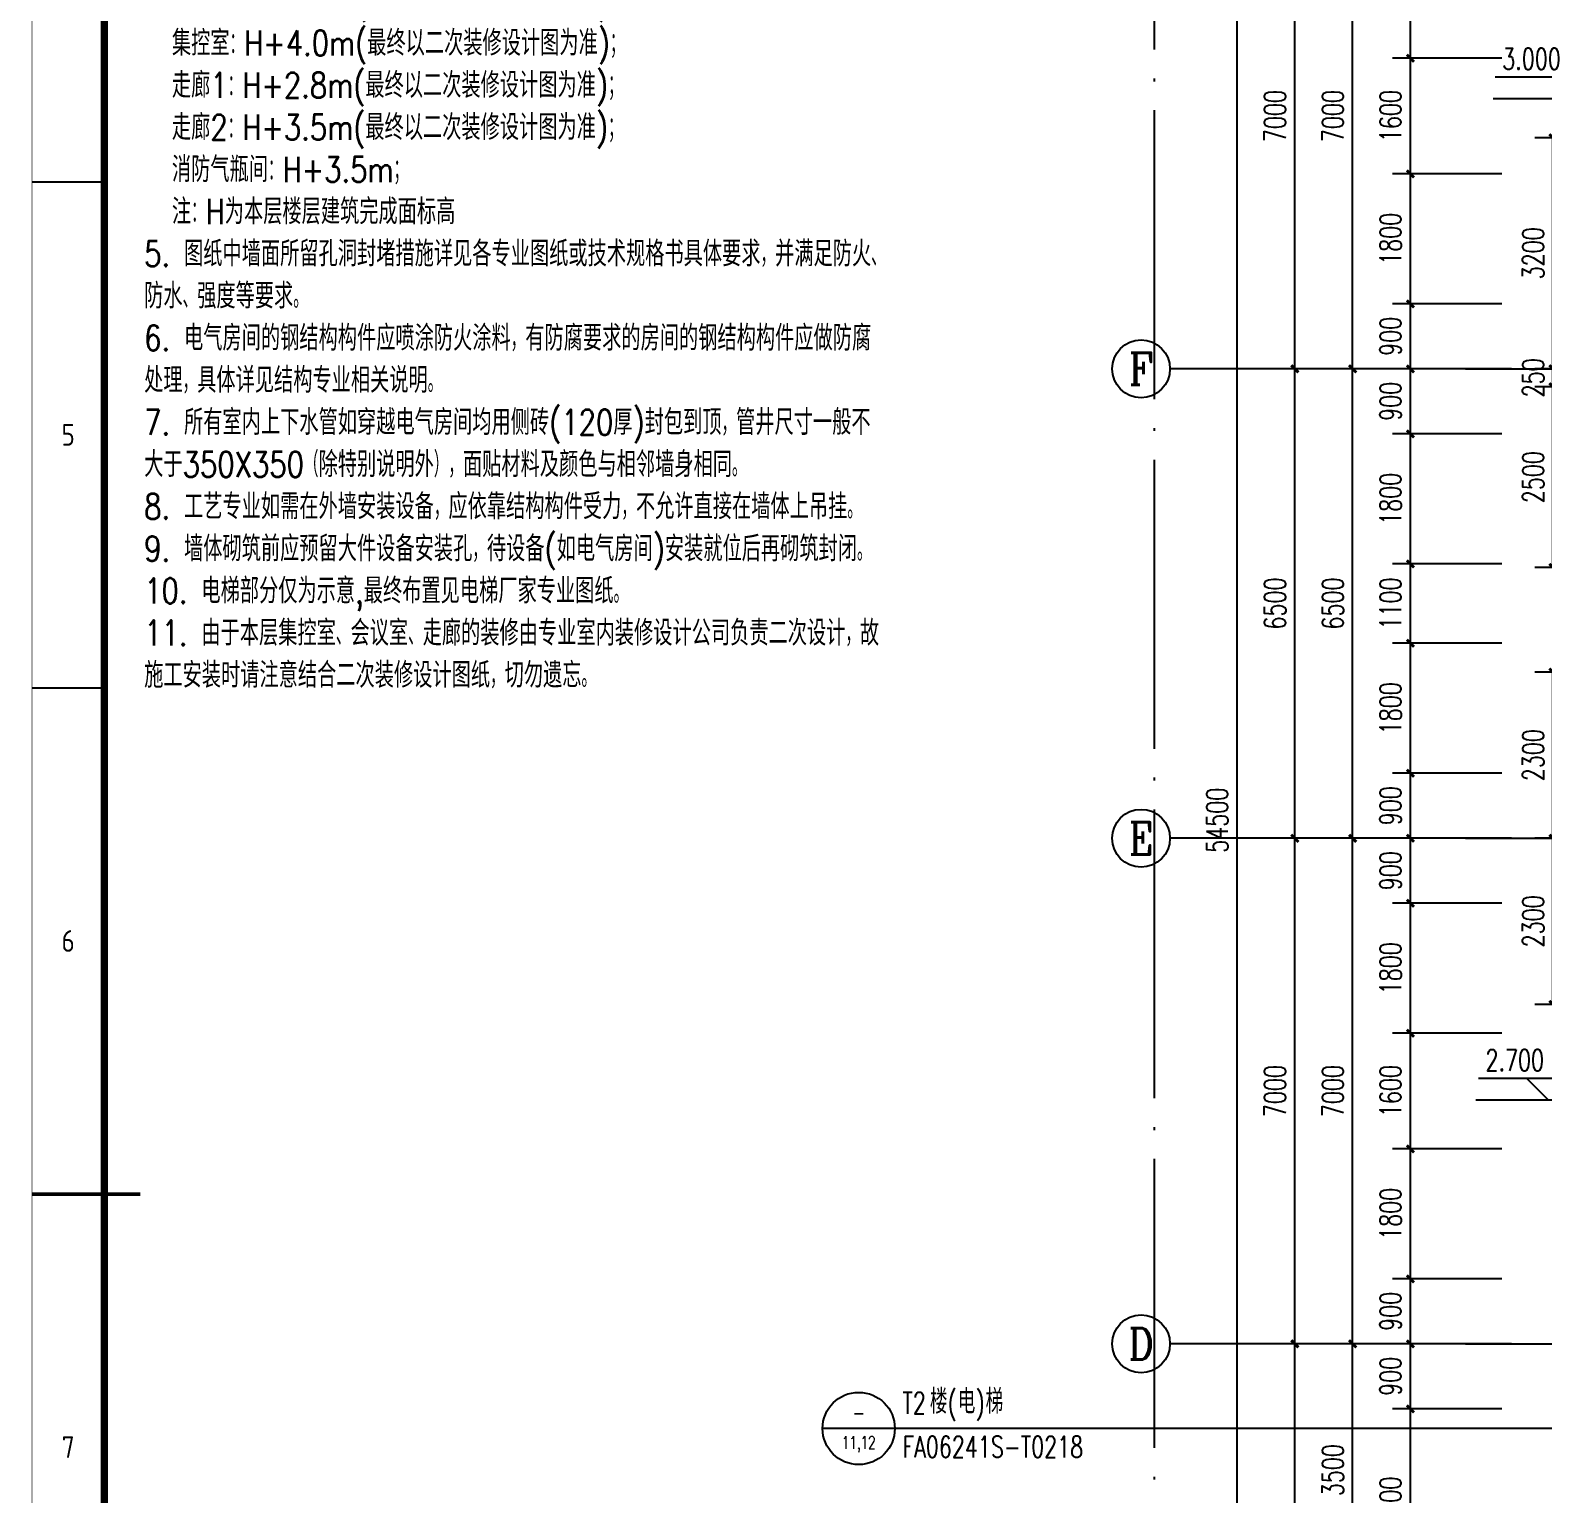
# Model space of a CAD drawing. Extents: x -59142 to 322364, y -122476 to 91021.
# Drawn here: x 2810 to 23748, y 44796 to 65060 of the extents above; entities that cross this region are included whole.
import ezdxf
from ezdxf.enums import TextEntityAlignment as Align

# ---------------------------------------------------------------- set-up
doc = ezdxf.new("R2010")
doc.units = 0
doc.header["$LTSCALE"] = 1000
doc.header["$MEASUREMENT"] = 0
doc.linetypes.add('DOTE', pattern=[2.42, 2, -0.2, 0.02, -0.2])
for name, color, linetype in [('AXIS', 3, 'Continuous'), ('AXIS_TEXT', 7, 'Continuous'), ('DIM_ELEV', 3, 'Continuous'), ('DIM_IDEN', 3, 'Continuous'), ('DIM_LEAD', 3, 'Continuous'), ('DOTE', 1, 'DOTE'), ('PUB_DIM', 3, 'Continuous'), ('PUB_TEXT', 7, 'Continuous'), ('TEXT', 62, 'Continuous')]:
    doc.layers.add(name, color=color, linetype=linetype)
doc.styles.add('_TCH_AXIS', font='COMPLEX', dxfattribs={"bigfont": 'GBCBIG'})
doc.styles.add('_TCH_DIM', font='SIMPLEX', dxfattribs={"bigfont": 'GBCBIG'})
doc.styles.add('_TCH_DIM_T3', font='SIMPLEX', dxfattribs={"width": 0.705882, "bigfont": 'GBCBIG'})
doc.styles.add('_TCH_LABEL', font='COMPLEX', dxfattribs={"bigfont": 'GBCBIG'})
doc.styles.add('COMPLEX', font='COMPLEX')
doc.styles.get("Standard").update_dxf_attribs({"font": 'gbenor.shx', "bigfont": 'gbcbig.shx'})
doc.styles.add('TK', font='GEDITXT.SHX', dxfattribs={"width": 0.85, "height": 3.5, "bigfont": 'DXT.SHX'})
doc.dimstyles.new('_TCH_ARCH&&100', dxfattribs={"dimtxt": 297.5, "dimasz": 100, "dimexe": 250, "dimexo": 300, "dimgap": 126.25, "dimtad": 1, "dimdec": 0, "dimzin": 0, "dimdsep": 46, "dimtxsty": '_TCH_DIM_T3', "dimblk": 'ARCHTICK', "dimcen": 0.09, "dimazin": 2, "dimtfac": 1, "dimtdec": 0, "dimtix": 1, "dimtmove": 2, "dimatfit": 3, "dimfxl": 1, "dimtolj": 1, "dimtzin": 0, "dimarcsym": 0})

# ---------------------------------------------------------------- blocks, each defined once
blk = doc.blocks.new('GEDI_WK_A1_V')
at = {"color": 3}
for p, q in [((0, 560.67), (10, 560.67)), ((0, 490.58), (10, 490.58)), ((0, 420.5), (10, 420.5))]:
    blk.add_line(p, q, dxfattribs=at)
for points, const_width in [([(0, 841), (0, 0), (594, 0), (594, 841)], 0.1), ([(10, 816), (10, 10), (584, 10), (584, 816)], 1)]:
    blk.add_lwpolyline(points, close=True, dxfattribs=dict(at, const_width=const_width))
at = {"color": 3, "const_width": 0.5}
blk.add_lwpolyline([(0, 420.5), (15, 420.5)], dxfattribs=at)
at = {"color": 3}
for s, p in [('5', (5, 525.62)), ('6', (5, 455.54)), ('7', (5, 385.46))]:
    blk.add_text(s, height=3, dxfattribs=at).set_placement(p, align=Align.MIDDLE)
blk = doc.blocks.new('A$C711966D6')
blk.add_blockref('GEDI_WK_A1_V', (0, 0))
at = {"style": 'TK', "width": 0.85}
for tag, height, p in [('PROJECTNAME', 4.75, (529, 44)), ('PHASE', 4, (571, 44)), ('DRAWINGNAME', 4.75, (539, 31))]:
    blk.add_attdef(tag, text='', height=height, dxfattribs=at).set_placement(p, align=Align.MIDDLE_CENTER)
for tag, p, height in [('APPROVE', (416, 32.75), 3.5), ('DESIGN', (461, 32.75), 3.5), ('REVIEW1', (416, 25.75), 3.5), ('DRAW', (461, 25.75), 3.5), ('REVIEW2', (416, 18.75), 3.5), ('PROPORTION', (461, 18.75), 3.5), ('DRAWINGNUMBER', (511, 18.5), 4), ('CHECK', (416, 11.75), 3.5), ('DATE', (461, 11.75), 3.5), ('VERSION', (577, 11.75), 3.5)]:
    blk.add_attdef(tag, p, '', height=height, dxfattribs=at)
blk = doc.blocks.new('是飞洒发时')
at = {"xscale": 100, "yscale": 100, "zscale": 100}
blk.add_blockref('A$C711966D6', (0, 0), dxfattribs=at)
blk = doc.blocks.new('_ArchTick')
at = {"color": 0, "linetype": 'ByBlock', "const_width": 0.4}
blk.add_lwpolyline([(-0.5, -0.5), (0.5, 0.5)], dxfattribs=at)
blk = doc.blocks.new('*D1305')
at = {"layer": 'AXIS', "color": 0, "lineweight": -2, "transparency": 16777216}
for p, q in [((22516, 81372), (19266, 81372)), ((19516, 26872), (19516, 81372)), ((22516, 26872), (19266, 26872))]:
    blk.add_line(p, q, dxfattribs=at)
at = {"layer": 'Defpoints', "color": 0, "transparency": 16777216}
for p in [(19516, 81372), (22816, 81372), (22816, 26872)]:
    blk.add_point(p, dxfattribs=at)
at = {"layer": 'AXIS', "color": 0, "lineweight": -2, "transparency": 16777216, "xscale": 100, "yscale": 100, "zscale": 100}
for p, rotation in [((19516, 81372), 90), ((19516, 26872), 270)]:
    blk.add_blockref('_ArchTick', p, dxfattribs=dict(at, rotation=rotation))
at = {"layer": 'AXIS', "color": 0, "transparency": 16777216, "insert": (19241, 54122), "char_height": 297.5, "attachment_point": 5, "rotation": 90, "style": '_TCH_DIM_T3'}
blk.add_mtext('\\A1;54500', dxfattribs=at)
blk = doc.blocks.new('*D1385')
at = {"layer": 'Defpoints', "color": 0, "transparency": 16777216}
for p in [(21916, 45972), (23481, 45972), (23481, 43372)]:
    blk.add_point(p, dxfattribs=at)
at = {"layer": 'PUB_DIM', "color": 0, "lineweight": -2, "transparency": 16777216}
for p, q in [((23181, 45972), (21666, 45972)), ((21916, 43372), (21916, 45972)), ((23181, 43372), (21666, 43372))]:
    blk.add_line(p, q, dxfattribs=at)
at = {"layer": 'PUB_DIM', "color": 0, "lineweight": -2, "transparency": 16777216, "xscale": 100, "yscale": 100, "zscale": 100}
for p, rotation in [((21916, 45972), 90), ((21916, 43372), 270)]:
    blk.add_blockref('_ArchTick', p, dxfattribs=dict(at, rotation=rotation))
at = {"layer": 'PUB_DIM', "color": 0, "transparency": 16777216, "insert": (21641, 44672), "char_height": 297.5, "attachment_point": 5, "rotation": 90, "style": '_TCH_DIM_T3'}
blk.add_mtext('\\A1;2600', dxfattribs=at)
blk = doc.blocks.new('*D1386')
at = {"layer": 'Defpoints', "color": 0, "transparency": 16777216}
for p in [(21916, 46872), (23481, 46872), (23481, 45972)]:
    blk.add_point(p, dxfattribs=at)
at = {"layer": 'PUB_DIM', "color": 0, "lineweight": -2, "transparency": 16777216}
for p, q in [((23181, 46872), (21666, 46872)), ((21916, 45972), (21916, 46872)), ((23181, 45972), (21666, 45972))]:
    blk.add_line(p, q, dxfattribs=at)
at = {"layer": 'PUB_DIM', "color": 0, "lineweight": -2, "transparency": 16777216, "xscale": 100, "yscale": 100, "zscale": 100}
for p, rotation in [((21916, 46872), 90), ((21916, 45972), 270)]:
    blk.add_blockref('_ArchTick', p, dxfattribs=dict(at, rotation=rotation))
at = {"layer": 'PUB_DIM', "color": 0, "transparency": 16777216, "insert": (21641, 46422), "char_height": 297.5, "attachment_point": 5, "rotation": 90, "style": '_TCH_DIM_T3'}
blk.add_mtext('\\A1;900', dxfattribs=at)
blk = doc.blocks.new('*D1387')
at = {"layer": 'Defpoints', "color": 0, "transparency": 16777216}
for p in [(21916, 47772), (23481, 47772), (23481, 46872)]:
    blk.add_point(p, dxfattribs=at)
at = {"layer": 'PUB_DIM', "color": 0, "lineweight": -2, "transparency": 16777216}
for p, q in [((23181, 47772), (21666, 47772)), ((21916, 46872), (21916, 47772)), ((23181, 46872), (21666, 46872))]:
    blk.add_line(p, q, dxfattribs=at)
at = {"layer": 'PUB_DIM', "color": 0, "lineweight": -2, "transparency": 16777216, "xscale": 100, "yscale": 100, "zscale": 100}
for p, rotation in [((21916, 47772), 90), ((21916, 46872), 270)]:
    blk.add_blockref('_ArchTick', p, dxfattribs=dict(at, rotation=rotation))
at = {"layer": 'PUB_DIM', "color": 0, "transparency": 16777216, "insert": (21641, 47322), "char_height": 297.5, "attachment_point": 5, "rotation": 90, "style": '_TCH_DIM_T3'}
blk.add_mtext('\\A1;900', dxfattribs=at)
blk = doc.blocks.new('*D1388')
at = {"layer": 'Defpoints', "color": 0, "transparency": 16777216}
for p in [(21916, 49572), (23481, 49572), (23481, 47772)]:
    blk.add_point(p, dxfattribs=at)
at = {"layer": 'PUB_DIM', "color": 0, "lineweight": -2, "transparency": 16777216}
for p, q in [((23181, 49572), (21666, 49572)), ((21916, 47772), (21916, 49572)), ((23181, 47772), (21666, 47772))]:
    blk.add_line(p, q, dxfattribs=at)
at = {"layer": 'PUB_DIM', "color": 0, "lineweight": -2, "transparency": 16777216, "xscale": 100, "yscale": 100, "zscale": 100}
for p, rotation in [((21916, 49572), 90), ((21916, 47772), 270)]:
    blk.add_blockref('_ArchTick', p, dxfattribs=dict(at, rotation=rotation))
at = {"layer": 'PUB_DIM', "color": 0, "transparency": 16777216, "insert": (21641, 48672), "char_height": 297.5, "attachment_point": 5, "rotation": 90, "style": '_TCH_DIM_T3'}
blk.add_mtext('\\A1;1800', dxfattribs=at)
blk = doc.blocks.new('*D1389')
at = {"layer": 'Defpoints', "color": 0, "transparency": 16777216}
for p in [(21916, 51172), (23481, 51172), (23481, 49572)]:
    blk.add_point(p, dxfattribs=at)
at = {"layer": 'PUB_DIM', "color": 0, "lineweight": -2, "transparency": 16777216}
for p, q in [((23181, 51172), (21666, 51172)), ((21916, 49572), (21916, 51172)), ((23181, 49572), (21666, 49572))]:
    blk.add_line(p, q, dxfattribs=at)
at = {"layer": 'PUB_DIM', "color": 0, "lineweight": -2, "transparency": 16777216, "xscale": 100, "yscale": 100, "zscale": 100}
for p, rotation in [((21916, 51172), 90), ((21916, 49572), 270)]:
    blk.add_blockref('_ArchTick', p, dxfattribs=dict(at, rotation=rotation))
at = {"layer": 'PUB_DIM', "color": 0, "transparency": 16777216, "insert": (21641, 50372), "char_height": 297.5, "attachment_point": 5, "rotation": 90, "style": '_TCH_DIM_T3'}
blk.add_mtext('\\A1;1600', dxfattribs=at)
blk = doc.blocks.new('*D1390')
at = {"layer": 'Defpoints', "color": 0, "transparency": 16777216}
for p in [(21916, 52972), (23481, 52972), (23481, 51172)]:
    blk.add_point(p, dxfattribs=at)
at = {"layer": 'PUB_DIM', "color": 0, "lineweight": -2, "transparency": 16777216}
for p, q in [((23181, 52972), (21666, 52972)), ((21916, 51172), (21916, 52972)), ((23181, 51172), (21666, 51172))]:
    blk.add_line(p, q, dxfattribs=at)
at = {"layer": 'PUB_DIM', "color": 0, "lineweight": -2, "transparency": 16777216, "xscale": 100, "yscale": 100, "zscale": 100}
for p, rotation in [((21916, 52972), 90), ((21916, 51172), 270)]:
    blk.add_blockref('_ArchTick', p, dxfattribs=dict(at, rotation=rotation))
at = {"layer": 'PUB_DIM', "color": 0, "transparency": 16777216, "insert": (21641, 52072), "char_height": 297.5, "attachment_point": 5, "rotation": 90, "style": '_TCH_DIM_T3'}
blk.add_mtext('\\A1;1800', dxfattribs=at)
blk = doc.blocks.new('*D1391')
at = {"layer": 'Defpoints', "color": 0, "transparency": 16777216}
for p in [(21916, 53872), (23481, 53872), (23481, 52972)]:
    blk.add_point(p, dxfattribs=at)
at = {"layer": 'PUB_DIM', "color": 0, "lineweight": -2, "transparency": 16777216}
for p, q in [((23181, 53872), (21666, 53872)), ((21916, 52972), (21916, 53872)), ((23181, 52972), (21666, 52972))]:
    blk.add_line(p, q, dxfattribs=at)
at = {"layer": 'PUB_DIM', "color": 0, "lineweight": -2, "transparency": 16777216, "xscale": 100, "yscale": 100, "zscale": 100}
for p, rotation in [((21916, 53872), 90), ((21916, 52972), 270)]:
    blk.add_blockref('_ArchTick', p, dxfattribs=dict(at, rotation=rotation))
at = {"layer": 'PUB_DIM', "color": 0, "transparency": 16777216, "insert": (21641, 53422), "char_height": 297.5, "attachment_point": 5, "rotation": 90, "style": '_TCH_DIM_T3'}
blk.add_mtext('\\A1;900', dxfattribs=at)
blk = doc.blocks.new('*D1392')
at = {"layer": 'Defpoints', "color": 0, "transparency": 16777216}
for p in [(21916, 54772), (23481, 54772), (23481, 53872)]:
    blk.add_point(p, dxfattribs=at)
at = {"layer": 'PUB_DIM', "color": 0, "lineweight": -2, "transparency": 16777216}
for p, q in [((23181, 54772), (21666, 54772)), ((21916, 53872), (21916, 54772)), ((23181, 53872), (21666, 53872))]:
    blk.add_line(p, q, dxfattribs=at)
at = {"layer": 'PUB_DIM', "color": 0, "lineweight": -2, "transparency": 16777216, "xscale": 100, "yscale": 100, "zscale": 100}
for p, rotation in [((21916, 54772), 90), ((21916, 53872), 270)]:
    blk.add_blockref('_ArchTick', p, dxfattribs=dict(at, rotation=rotation))
at = {"layer": 'PUB_DIM', "color": 0, "transparency": 16777216, "insert": (21641, 54322), "char_height": 297.5, "attachment_point": 5, "rotation": 90, "style": '_TCH_DIM_T3'}
blk.add_mtext('\\A1;900', dxfattribs=at)
blk = doc.blocks.new('*D1393')
at = {"layer": 'Defpoints', "color": 0, "transparency": 16777216}
for p in [(21916, 56572), (23481, 56572), (23481, 54772)]:
    blk.add_point(p, dxfattribs=at)
at = {"layer": 'PUB_DIM', "color": 0, "lineweight": -2, "transparency": 16777216}
for p, q in [((23181, 56572), (21666, 56572)), ((21916, 54772), (21916, 56572)), ((23181, 54772), (21666, 54772))]:
    blk.add_line(p, q, dxfattribs=at)
at = {"layer": 'PUB_DIM', "color": 0, "lineweight": -2, "transparency": 16777216, "xscale": 100, "yscale": 100, "zscale": 100}
for p, rotation in [((21916, 56572), 90), ((21916, 54772), 270)]:
    blk.add_blockref('_ArchTick', p, dxfattribs=dict(at, rotation=rotation))
at = {"layer": 'PUB_DIM', "color": 0, "transparency": 16777216, "insert": (21641, 55672), "char_height": 297.5, "attachment_point": 5, "rotation": 90, "style": '_TCH_DIM_T3'}
blk.add_mtext('\\A1;1800', dxfattribs=at)
blk = doc.blocks.new('*D1394')
at = {"layer": 'Defpoints', "color": 0, "transparency": 16777216}
for p in [(21916, 57672), (23481, 57672), (23481, 56572)]:
    blk.add_point(p, dxfattribs=at)
at = {"layer": 'PUB_DIM', "color": 0, "lineweight": -2, "transparency": 16777216}
for p, q in [((23181, 57672), (21666, 57672)), ((21916, 56572), (21916, 57672)), ((23181, 56572), (21666, 56572))]:
    blk.add_line(p, q, dxfattribs=at)
at = {"layer": 'PUB_DIM', "color": 0, "lineweight": -2, "transparency": 16777216, "xscale": 100, "yscale": 100, "zscale": 100}
for p, rotation in [((21916, 57672), 90), ((21916, 56572), 270)]:
    blk.add_blockref('_ArchTick', p, dxfattribs=dict(at, rotation=rotation))
at = {"layer": 'PUB_DIM', "color": 0, "transparency": 16777216, "insert": (21641, 57122), "char_height": 297.5, "attachment_point": 5, "rotation": 90, "style": '_TCH_DIM_T3'}
blk.add_mtext('\\A1;1100', dxfattribs=at)
blk = doc.blocks.new('*D1395')
at = {"layer": 'Defpoints', "color": 0, "transparency": 16777216}
for p in [(21916, 59472), (23481, 59472), (23481, 57672)]:
    blk.add_point(p, dxfattribs=at)
at = {"layer": 'PUB_DIM', "color": 0, "lineweight": -2, "transparency": 16777216}
for p, q in [((23181, 59472), (21666, 59472)), ((21916, 57672), (21916, 59472)), ((23181, 57672), (21666, 57672))]:
    blk.add_line(p, q, dxfattribs=at)
at = {"layer": 'PUB_DIM', "color": 0, "lineweight": -2, "transparency": 16777216, "xscale": 100, "yscale": 100, "zscale": 100}
for p, rotation in [((21916, 59472), 90), ((21916, 57672), 270)]:
    blk.add_blockref('_ArchTick', p, dxfattribs=dict(at, rotation=rotation))
at = {"layer": 'PUB_DIM', "color": 0, "transparency": 16777216, "insert": (21641, 58572), "char_height": 297.5, "attachment_point": 5, "rotation": 90, "style": '_TCH_DIM_T3'}
blk.add_mtext('\\A1;1800', dxfattribs=at)
blk = doc.blocks.new('*D1396')
at = {"layer": 'Defpoints', "color": 0, "transparency": 16777216}
for p in [(21916, 60372), (23481, 60372), (23481, 59472)]:
    blk.add_point(p, dxfattribs=at)
at = {"layer": 'PUB_DIM', "color": 0, "lineweight": -2, "transparency": 16777216}
for p, q in [((23181, 60372), (21666, 60372)), ((21916, 59472), (21916, 60372)), ((23181, 59472), (21666, 59472))]:
    blk.add_line(p, q, dxfattribs=at)
at = {"layer": 'PUB_DIM', "color": 0, "lineweight": -2, "transparency": 16777216, "xscale": 100, "yscale": 100, "zscale": 100}
for p, rotation in [((21916, 60372), 90), ((21916, 59472), 270)]:
    blk.add_blockref('_ArchTick', p, dxfattribs=dict(at, rotation=rotation))
at = {"layer": 'PUB_DIM', "color": 0, "transparency": 16777216, "insert": (21641, 59922), "char_height": 297.5, "attachment_point": 5, "rotation": 90, "style": '_TCH_DIM_T3'}
blk.add_mtext('\\A1;900', dxfattribs=at)
blk = doc.blocks.new('*D1397')
at = {"layer": 'Defpoints', "color": 0, "transparency": 16777216}
for p in [(21916, 61272), (23481, 61272), (23481, 60372)]:
    blk.add_point(p, dxfattribs=at)
at = {"layer": 'PUB_DIM', "color": 0, "lineweight": -2, "transparency": 16777216}
for p, q in [((23181, 61272), (21666, 61272)), ((21916, 60372), (21916, 61272)), ((23181, 60372), (21666, 60372))]:
    blk.add_line(p, q, dxfattribs=at)
at = {"layer": 'PUB_DIM', "color": 0, "lineweight": -2, "transparency": 16777216, "xscale": 100, "yscale": 100, "zscale": 100}
for p, rotation in [((21916, 61272), 90), ((21916, 60372), 270)]:
    blk.add_blockref('_ArchTick', p, dxfattribs=dict(at, rotation=rotation))
at = {"layer": 'PUB_DIM', "color": 0, "transparency": 16777216, "insert": (21641, 60822), "char_height": 297.5, "attachment_point": 5, "rotation": 90, "style": '_TCH_DIM_T3'}
blk.add_mtext('\\A1;900', dxfattribs=at)
blk = doc.blocks.new('*D1398')
at = {"layer": 'Defpoints', "color": 0, "transparency": 16777216}
for p in [(21916, 63072), (23481, 63072), (23481, 61272)]:
    blk.add_point(p, dxfattribs=at)
at = {"layer": 'PUB_DIM', "color": 0, "lineweight": -2, "transparency": 16777216}
for p, q in [((23181, 63072), (21666, 63072)), ((21916, 61272), (21916, 63072)), ((23181, 61272), (21666, 61272))]:
    blk.add_line(p, q, dxfattribs=at)
at = {"layer": 'PUB_DIM', "color": 0, "lineweight": -2, "transparency": 16777216, "xscale": 100, "yscale": 100, "zscale": 100}
for p, rotation in [((21916, 63072), 90), ((21916, 61272), 270)]:
    blk.add_blockref('_ArchTick', p, dxfattribs=dict(at, rotation=rotation))
at = {"layer": 'PUB_DIM', "color": 0, "transparency": 16777216, "insert": (21641, 62172), "char_height": 297.5, "attachment_point": 5, "rotation": 90, "style": '_TCH_DIM_T3'}
blk.add_mtext('\\A1;1800', dxfattribs=at)
blk = doc.blocks.new('*D1399')
at = {"layer": 'Defpoints', "color": 0, "transparency": 16777216}
for p in [(21916, 64672), (23481, 64672), (23481, 63072)]:
    blk.add_point(p, dxfattribs=at)
at = {"layer": 'PUB_DIM', "color": 0, "lineweight": -2, "transparency": 16777216}
for p, q in [((23181, 64672), (21666, 64672)), ((21916, 63072), (21916, 64672)), ((23181, 63072), (21666, 63072))]:
    blk.add_line(p, q, dxfattribs=at)
at = {"layer": 'PUB_DIM', "color": 0, "lineweight": -2, "transparency": 16777216, "xscale": 100, "yscale": 100, "zscale": 100}
for p, rotation in [((21916, 64672), 90), ((21916, 63072), 270)]:
    blk.add_blockref('_ArchTick', p, dxfattribs=dict(at, rotation=rotation))
at = {"layer": 'PUB_DIM', "color": 0, "transparency": 16777216, "insert": (21641, 63872), "char_height": 297.5, "attachment_point": 5, "rotation": 90, "style": '_TCH_DIM_T3'}
blk.add_mtext('\\A1;1600', dxfattribs=at)
blk = doc.blocks.new('*D1400')
at = {"layer": 'Defpoints', "color": 0, "transparency": 16777216}
for p in [(21916, 66472), (23481, 66472), (23481, 64672)]:
    blk.add_point(p, dxfattribs=at)
at = {"layer": 'PUB_DIM', "color": 0, "lineweight": -2, "transparency": 16777216}
for p, q in [((23181, 66472), (21666, 66472)), ((21916, 64672), (21916, 66472)), ((23181, 64672), (21666, 64672))]:
    blk.add_line(p, q, dxfattribs=at)
at = {"layer": 'PUB_DIM', "color": 0, "lineweight": -2, "transparency": 16777216, "xscale": 100, "yscale": 100, "zscale": 100}
for p, rotation in [((21916, 66472), 90), ((21916, 64672), 270)]:
    blk.add_blockref('_ArchTick', p, dxfattribs=dict(at, rotation=rotation))
at = {"layer": 'PUB_DIM', "color": 0, "transparency": 16777216, "insert": (21641, 65572), "char_height": 297.5, "attachment_point": 5, "rotation": 90, "style": '_TCH_DIM_T3'}
blk.add_mtext('\\A1;1800', dxfattribs=at)
blk = doc.blocks.new('*D1472')
at = {"layer": 'Defpoints', "color": 0, "transparency": 16777216}
for p in [(23889, 53872), (24563, 53872), (24563, 51572)]:
    blk.add_point(p, dxfattribs=at)
at = {"layer": 'PUB_DIM', "color": 0, "lineweight": -2, "transparency": 16777216}
for p, q in [((24263, 53872), (23639, 53872)), ((23889, 51572), (23889, 53872)), ((24263, 51572), (23639, 51572))]:
    blk.add_line(p, q, dxfattribs=at)
at = {"layer": 'PUB_DIM', "color": 0, "lineweight": -2, "transparency": 16777216, "xscale": 100, "yscale": 100, "zscale": 100}
for p, rotation in [((23889, 53872), 90), ((23889, 51572), 270)]:
    blk.add_blockref('_ArchTick', p, dxfattribs=dict(at, rotation=rotation))
at = {"layer": 'PUB_DIM', "color": 0, "transparency": 16777216, "insert": (23614, 52722), "char_height": 297.5, "attachment_point": 5, "rotation": 90, "style": '_TCH_DIM_T3'}
blk.add_mtext('\\A1;2300', dxfattribs=at)
blk = doc.blocks.new('*D1473')
at = {"layer": 'Defpoints', "color": 0, "transparency": 16777216}
for p in [(23889, 56172), (24563, 56172), (24563, 53872)]:
    blk.add_point(p, dxfattribs=at)
at = {"layer": 'PUB_DIM', "color": 0, "lineweight": -2, "transparency": 16777216}
for p, q in [((24263, 56172), (23639, 56172)), ((23889, 53872), (23889, 56172)), ((24263, 53872), (23639, 53872))]:
    blk.add_line(p, q, dxfattribs=at)
at = {"layer": 'PUB_DIM', "color": 0, "lineweight": -2, "transparency": 16777216, "xscale": 100, "yscale": 100, "zscale": 100}
for p, rotation in [((23889, 56172), 90), ((23889, 53872), 270)]:
    blk.add_blockref('_ArchTick', p, dxfattribs=dict(at, rotation=rotation))
at = {"layer": 'PUB_DIM', "color": 0, "transparency": 16777216, "insert": (23614, 55022), "char_height": 297.5, "attachment_point": 5, "rotation": 90, "style": '_TCH_DIM_T3'}
blk.add_mtext('\\A1;2300', dxfattribs=at)
blk = doc.blocks.new('*D1474')
at = {"layer": 'Defpoints', "color": 0, "transparency": 16777216}
for p in [(23889, 60122), (24589, 60122), (24589, 57622)]:
    blk.add_point(p, dxfattribs=at)
at = {"layer": 'PUB_DIM', "color": 0, "lineweight": -2, "transparency": 16777216}
for p, q in [((24289, 60122), (23639, 60122)), ((23889, 57622), (23889, 60122)), ((24289, 57622), (23639, 57622))]:
    blk.add_line(p, q, dxfattribs=at)
at = {"layer": 'PUB_DIM', "color": 0, "lineweight": -2, "transparency": 16777216, "xscale": 100, "yscale": 100, "zscale": 100}
for p, rotation in [((23889, 60122), 90), ((23889, 57622), 270)]:
    blk.add_blockref('_ArchTick', p, dxfattribs=dict(at, rotation=rotation))
at = {"layer": 'PUB_DIM', "color": 0, "transparency": 16777216, "insert": (23614, 58872), "char_height": 297.5, "attachment_point": 5, "rotation": 90, "style": '_TCH_DIM_T3'}
blk.add_mtext('\\A1;2500', dxfattribs=at)
blk = doc.blocks.new('*D1475')
at = {"layer": 'Defpoints', "color": 0, "transparency": 16777216}
for p in [(23889, 60372), (24589, 60372), (24589, 60122)]:
    blk.add_point(p, dxfattribs=at)
at = {"layer": 'PUB_DIM', "color": 0, "lineweight": -2, "transparency": 16777216}
for p, q in [((24289, 60372), (23639, 60372)), ((23889, 60372), (23889, 60472)), ((23889, 60122), (23889, 60372)), ((24289, 60122), (23639, 60122)), ((23889, 60122), (23889, 60022))]:
    blk.add_line(p, q, dxfattribs=at)
at = {"layer": 'PUB_DIM', "color": 0, "lineweight": -2, "transparency": 16777216, "xscale": 100, "yscale": 100, "zscale": 100}
for p, rotation in [((23889, 60372), 270), ((23889, 60122), 90)]:
    blk.add_blockref('_ArchTick', p, dxfattribs=dict(at, rotation=rotation))
at = {"layer": 'PUB_DIM', "color": 0, "transparency": 16777216, "insert": (23614, 60247), "char_height": 297.5, "attachment_point": 5, "rotation": 90, "style": '_TCH_DIM_T3'}
blk.add_mtext('\\A1;250', dxfattribs=at)
blk = doc.blocks.new('*D1476')
at = {"layer": 'Defpoints', "color": 0, "transparency": 16777216}
for p in [(23889, 63572), (24589, 63572), (24589, 60372)]:
    blk.add_point(p, dxfattribs=at)
at = {"layer": 'PUB_DIM', "color": 0, "lineweight": -2, "transparency": 16777216}
for p, q in [((24289, 63572), (23639, 63572)), ((23889, 60372), (23889, 63572)), ((24289, 60372), (23639, 60372))]:
    blk.add_line(p, q, dxfattribs=at)
at = {"layer": 'PUB_DIM', "color": 0, "lineweight": -2, "transparency": 16777216, "xscale": 100, "yscale": 100, "zscale": 100}
for p, rotation in [((23889, 63572), 90), ((23889, 60372), 270)]:
    blk.add_blockref('_ArchTick', p, dxfattribs=dict(at, rotation=rotation))
at = {"layer": 'PUB_DIM', "color": 0, "transparency": 16777216, "insert": (23614, 61972), "char_height": 297.5, "attachment_point": 5, "rotation": 90, "style": '_TCH_DIM_T3'}
blk.add_mtext('\\A1;3200', dxfattribs=at)
blk = doc.blocks.new('*D1515')
at = {"layer": 'AXIS', "color": 0, "lineweight": -2, "transparency": 16777216}
for p, q in [((23181, 46872), (20866, 46872)), ((21116, 43372), (21116, 46872)), ((23181, 43372), (20866, 43372))]:
    blk.add_line(p, q, dxfattribs=at)
at = {"layer": 'Defpoints', "color": 0, "transparency": 16777216}
for p in [(21116, 46872), (23481, 46872), (23481, 43372)]:
    blk.add_point(p, dxfattribs=at)
at = {"layer": 'AXIS', "color": 0, "lineweight": -2, "transparency": 16777216, "xscale": 100, "yscale": 100, "zscale": 100}
for p, rotation in [((21116, 46872), 90), ((21116, 43372), 270)]:
    blk.add_blockref('_ArchTick', p, dxfattribs=dict(at, rotation=rotation))
at = {"layer": 'AXIS', "color": 0, "transparency": 16777216, "insert": (20841, 45122), "char_height": 297.5, "attachment_point": 5, "rotation": 90, "style": '_TCH_DIM_T3'}
blk.add_mtext('\\A1;3500', dxfattribs=at)
blk = doc.blocks.new('*D1516')
at = {"layer": 'AXIS', "color": 0, "lineweight": -2, "transparency": 16777216}
for p, q in [((23181, 53872), (20866, 53872)), ((21116, 46872), (21116, 53872)), ((23181, 46872), (20866, 46872))]:
    blk.add_line(p, q, dxfattribs=at)
at = {"layer": 'Defpoints', "color": 0, "transparency": 16777216}
for p in [(21116, 53872), (23481, 53872), (23481, 46872)]:
    blk.add_point(p, dxfattribs=at)
at = {"layer": 'AXIS', "color": 0, "lineweight": -2, "transparency": 16777216, "xscale": 100, "yscale": 100, "zscale": 100}
for p, rotation in [((21116, 53872), 90), ((21116, 46872), 270)]:
    blk.add_blockref('_ArchTick', p, dxfattribs=dict(at, rotation=rotation))
at = {"layer": 'AXIS', "color": 0, "transparency": 16777216, "insert": (20841, 50372), "char_height": 297.5, "attachment_point": 5, "rotation": 90, "style": '_TCH_DIM_T3'}
blk.add_mtext('\\A1;7000', dxfattribs=at)
blk = doc.blocks.new('*D1517')
at = {"layer": 'AXIS', "color": 0, "lineweight": -2, "transparency": 16777216}
for p, q in [((23181, 60372), (20866, 60372)), ((21116, 53872), (21116, 60372)), ((23181, 53872), (20866, 53872))]:
    blk.add_line(p, q, dxfattribs=at)
at = {"layer": 'Defpoints', "color": 0, "transparency": 16777216}
for p in [(21116, 60372), (23481, 60372), (23481, 53872)]:
    blk.add_point(p, dxfattribs=at)
at = {"layer": 'AXIS', "color": 0, "lineweight": -2, "transparency": 16777216, "xscale": 100, "yscale": 100, "zscale": 100}
for p, rotation in [((21116, 60372), 90), ((21116, 53872), 270)]:
    blk.add_blockref('_ArchTick', p, dxfattribs=dict(at, rotation=rotation))
at = {"layer": 'AXIS', "color": 0, "transparency": 16777216, "insert": (20841, 57122), "char_height": 297.5, "attachment_point": 5, "rotation": 90, "style": '_TCH_DIM_T3'}
blk.add_mtext('\\A1;6500', dxfattribs=at)
blk = doc.blocks.new('*D1518')
at = {"layer": 'AXIS', "color": 0, "lineweight": -2, "transparency": 16777216}
for p, q in [((23181, 67372), (20866, 67372)), ((21116, 60372), (21116, 67372)), ((23181, 60372), (20866, 60372))]:
    blk.add_line(p, q, dxfattribs=at)
at = {"layer": 'Defpoints', "color": 0, "transparency": 16777216}
for p in [(21116, 67372), (23481, 67372), (23481, 60372)]:
    blk.add_point(p, dxfattribs=at)
at = {"layer": 'AXIS', "color": 0, "lineweight": -2, "transparency": 16777216, "xscale": 100, "yscale": 100, "zscale": 100}
for p, rotation in [((21116, 67372), 90), ((21116, 60372), 270)]:
    blk.add_blockref('_ArchTick', p, dxfattribs=dict(at, rotation=rotation))
at = {"layer": 'AXIS', "color": 0, "transparency": 16777216, "insert": (20841, 63872), "char_height": 297.5, "attachment_point": 5, "rotation": 90, "style": '_TCH_DIM_T3'}
blk.add_mtext('\\A1;7000', dxfattribs=at)
blk = doc.blocks.new('*D1526')
at = {"layer": 'AXIS', "color": 0, "lineweight": -2, "transparency": 16777216}
for p, q in [((23316, 46872), (20066, 46872)), ((20316, 40872), (20316, 46872)), ((23316, 40872), (20066, 40872))]:
    blk.add_line(p, q, dxfattribs=at)
at = {"layer": 'Defpoints', "color": 0, "transparency": 16777216}
for p in [(20316, 46872), (23616, 46872), (23616, 40872)]:
    blk.add_point(p, dxfattribs=at)
at = {"layer": 'AXIS', "color": 0, "lineweight": -2, "transparency": 16777216, "xscale": 100, "yscale": 100, "zscale": 100}
for p, rotation in [((20316, 46872), 90), ((20316, 40872), 270)]:
    blk.add_blockref('_ArchTick', p, dxfattribs=dict(at, rotation=rotation))
at = {"layer": 'AXIS', "color": 0, "transparency": 16777216, "insert": (20041, 43872), "char_height": 297.5, "attachment_point": 5, "rotation": 90, "style": '_TCH_DIM_T3'}
blk.add_mtext('\\A1;6000', dxfattribs=at)
blk = doc.blocks.new('*D1527')
at = {"layer": 'AXIS', "color": 0, "lineweight": -2, "transparency": 16777216}
for p, q in [((23316, 53872), (20066, 53872)), ((20316, 46872), (20316, 53872)), ((23316, 46872), (20066, 46872))]:
    blk.add_line(p, q, dxfattribs=at)
at = {"layer": 'Defpoints', "color": 0, "transparency": 16777216}
for p in [(20316, 53872), (23616, 53872), (23616, 46872)]:
    blk.add_point(p, dxfattribs=at)
at = {"layer": 'AXIS', "color": 0, "lineweight": -2, "transparency": 16777216, "xscale": 100, "yscale": 100, "zscale": 100}
for p, rotation in [((20316, 53872), 90), ((20316, 46872), 270)]:
    blk.add_blockref('_ArchTick', p, dxfattribs=dict(at, rotation=rotation))
at = {"layer": 'AXIS', "color": 0, "transparency": 16777216, "insert": (20041, 50372), "char_height": 297.5, "attachment_point": 5, "rotation": 90, "style": '_TCH_DIM_T3'}
blk.add_mtext('\\A1;7000', dxfattribs=at)
blk = doc.blocks.new('*D1528')
at = {"layer": 'AXIS', "color": 0, "lineweight": -2, "transparency": 16777216}
for p, q in [((23316, 60372), (20066, 60372)), ((20316, 53872), (20316, 60372)), ((23316, 53872), (20066, 53872))]:
    blk.add_line(p, q, dxfattribs=at)
at = {"layer": 'Defpoints', "color": 0, "transparency": 16777216}
for p in [(20316, 60372), (23616, 60372), (23616, 53872)]:
    blk.add_point(p, dxfattribs=at)
at = {"layer": 'AXIS', "color": 0, "lineweight": -2, "transparency": 16777216, "xscale": 100, "yscale": 100, "zscale": 100}
for p, rotation in [((20316, 60372), 90), ((20316, 53872), 270)]:
    blk.add_blockref('_ArchTick', p, dxfattribs=dict(at, rotation=rotation))
at = {"layer": 'AXIS', "color": 0, "transparency": 16777216, "insert": (20041, 57122), "char_height": 297.5, "attachment_point": 5, "rotation": 90, "style": '_TCH_DIM_T3'}
blk.add_mtext('\\A1;6500', dxfattribs=at)
blk = doc.blocks.new('*D1529')
at = {"layer": 'AXIS', "color": 0, "lineweight": -2, "transparency": 16777216}
for p, q in [((23316, 67372), (20066, 67372)), ((20316, 60372), (20316, 67372)), ((23316, 60372), (20066, 60372))]:
    blk.add_line(p, q, dxfattribs=at)
at = {"layer": 'Defpoints', "color": 0, "transparency": 16777216}
for p in [(20316, 67372), (23616, 67372), (23616, 60372)]:
    blk.add_point(p, dxfattribs=at)
at = {"layer": 'AXIS', "color": 0, "lineweight": -2, "transparency": 16777216, "xscale": 100, "yscale": 100, "zscale": 100}
for p, rotation in [((20316, 67372), 90), ((20316, 60372), 270)]:
    blk.add_blockref('_ArchTick', p, dxfattribs=dict(at, rotation=rotation))
at = {"layer": 'AXIS', "color": 0, "transparency": 16777216, "insert": (20041, 63872), "char_height": 297.5, "attachment_point": 5, "rotation": 90, "style": '_TCH_DIM_T3'}
blk.add_mtext('\\A1;7000', dxfattribs=at)
blk = doc.blocks.new('_AXISO')
blk.add_circle((0, 0), 0.5)
at = {"layer": 'AXIS_TEXT', "style": 'COMPLEX', "width": 1.041667}
blk.add_attdef('A', text='', height=0.56, dxfattribs=at).set_placement((-0.25, -0.28), (0.25, -0.28), align=Align.FIT)

msp = doc.modelspace()

# ---------------------------------------------------------------- linework, layer by layer
at = {"layer": 'AXIS'}
for p, q in [((21482, 60372.1), (18587.5, 60372.1)), ((21482, 53872.1), (18587.5, 53872.1)), ((21482, 46872.1), (18587.5, 46872.1))]:
    msp.add_line(p, q, dxfattribs=at)
at = {"layer": 'DIM_ELEV'}
for p, q in [((24357, 64409.5), (23091, 64409.5)), ((24125, 50546.5), (22859, 50546.5)), ((23825, 50246.5), (23525, 50546.5))]:
    msp.add_line(p, q, dxfattribs=at)
at = {"layer": 'DIM_IDEN'}
for p, q in [((14778.7, 45700), (13778.7, 45700)), ((24418.8, 45700), (14778.7, 45700))]:
    msp.add_line(p, q, dxfattribs=at)
msp.add_circle((14278.7, 45700), 500, dxfattribs=at)
at = {"layer": 'DIM_LEAD'}
for p, q in [((24800.5, 64109.5), (23062.5, 64109.5)), ((24800.5, 50246.5), (22821, 50246.5))]:
    msp.add_line(p, q, dxfattribs=at)
at = {"layer": 'DOTE', "ltscale": 2}
msp.add_line((18368.4, 83312), (18368.4, 19595.7), dxfattribs=at)
at = {"layer": 'DOTE'}
for p, q in [((22679.9, 60372.1), (51585.9, 60372.1)), ((22679.9, 53872.1), (51585.9, 53872.1)), ((22679.9, 46872.1), (51585.9, 46872.1))]:
    msp.add_line(p, q, dxfattribs=at)

# ---------------------------------------------------------------- block references
msp.add_blockref('是飞洒发时', (2835.5, 6896))
at = {"layer": 'AXIS'}
ref = msp.add_blockref('_AXISO', (18187.5, 60372.1), dxfattribs=dict(at, xscale=800, yscale=800, zscale=800))
ref.add_attrib('A', 'F', dxfattribs={"layer": 'AXIS_TEXT', "height": 445.4, "style": '_TCH_AXIS'}).set_placement((18017.8, 60149.3), (18357.2, 60149.3), align=Align.FIT)
ref = msp.add_blockref('_AXISO', (18187.5, 53872.1), dxfattribs=dict(at, xscale=800, yscale=800, zscale=800))
ref.add_attrib('A', 'E', dxfattribs={"layer": 'AXIS_TEXT', "height": 445.4, "style": '_TCH_AXIS'}).set_placement((18017.8, 53649.3), (18357.2, 53649.3), align=Align.FIT)
ref = msp.add_blockref('_AXISO', (18187.5, 46872.1), dxfattribs=dict(at, xscale=800, yscale=800, zscale=800))
ref.add_attrib('A', 'D', dxfattribs={"layer": 'AXIS_TEXT', "height": 435.3, "style": '_TCH_AXIS'}).set_placement((18011.3, 46654.4), (18363.7, 46654.4), align=Align.FIT)

# ---------------------------------------------------------------- texts
at = {"layer": 'PUB_TEXT', "style": '_TCH_DIM', "width": 0.705882}
for s, p in [('3.000', (23187, 64514.5)), ('2.700', (22955, 50651.5)), ('T2', (14883.7, 45904.2)), ('(', (15509.4, 45904.2)), (')', (15895.1, 45904.2)), ('FA06241S-T0218', (14883.7, 45297.5))]:
    msp.add_text(s, height=297.5, dxfattribs=at).set_placement(p)
at = {"layer": 'PUB_TEXT', "style": '_TCH_DIM'}
for s, p in [('楼', (15263.7, 45904.2)), ('电', (15649.4, 45904.2)), ('梯', (16035.1, 45904.2))]:
    msp.add_text(s, height=337.6, dxfattribs=at).set_placement(p)
at = {"layer": 'PUB_TEXT', "style": '_TCH_LABEL'}
for s, height, width, p, p2 in [('-', 261, 0.777778, (14191.7, 45792.5), (14365.7, 45792.5)), ('11,12', 171.51, 0.84, (14045.4, 45420.2), (14511.9, 45420.2))]:
    msp.add_text(s, height=height, dxfattribs=dict(at, width=width)).set_placement(p, p2, align=Align.FIT)
at = {"layer": 'TEXT', "insert": (4387.5, 71893.1), "char_height": 360, "width": 10270.182, "attachment_point": 1}
msp.add_mtext('{\\Fgeditxt,dxt|c134;\\H1.6667x;\\W0.8;设计说明\\Fsimplex,gbcbig|c134;：\\Fgeditxt,dxt|c134;\\P\\H0.58332x;1. 图中有关设备布置\\Fsimplex,gbcbig|c134;、\\Fgeditxt,dxt|c134;设备基础,沟道,坑位,楼面开孔等仅为示意,详见工艺及结构图纸\\Fsimplex,gbcbig|c134;。\\Fgeditxt,dxt|c134;\\P2. 所有平面图中未有标注的门\\Fsimplex,gbcbig|c134;，\\Fgeditxt,dxt|c134;或居中布置\\Fsimplex,gbcbig|c134;，\\Fgeditxt,dxt|c134;或门垛240\\Fsimplex,gbcbig|c134;；\\Fgeditxt,dxt|c134;所有平面图中未有标注的构造柱\\Fsimplex,gbcbig|c134;，\\Fgeditxt,dxt|c134;或居中布置\\Fsimplex,gbcbig|c134;，\\Fgeditxt,dxt|c134;或端头布置\\Fsimplex,gbcbig|c134;。\\Fgeditxt,dxt|c134;\\P3. 图例说明\\Fgbenor,gbcbig|c134;：\\Fgeditxt,dxt|c134;\\P   "   "\\Fsimplex,gbcbig|c134;：\\Fgeditxt,dxt|c134;消火栓\\Fsimplex,gbcbig|c134;。\\Fgeditxt,dxt|c134;\\P      消火栓位置\\Fsimplex,gbcbig|c134;、\\Fgeditxt,dxt|c134;大小及数量详见水工工艺图纸\\Fsimplex,gbcbig|c134;。\\Fgeditxt,dxt|c134;\\P4. 吊顶高度说明\\Fsimplex,gbcbig|c134;：\\Fgeditxt,dxt|c134;\\P  工程师室\\Fsimplex,gbcbig|c134;、\\Fgeditxt,dxt|c134;SIS室\\Fsimplex,gbcbig|c134;、\\Fgeditxt,dxt|c134;工作票室\\Fsimplex,gbcbig|c134;、\\Fgeditxt,dxt|c134;电气工程师室\\Fsimplex,gbcbig|c134;、\\Fgeditxt,dxt|c134;交接班室\\Fsimplex,gbcbig|c134;：\\Fgeditxt,dxt|c134;H+3.0m\\Fsimplex,gbcbig|c134;；\\Fgeditxt,dxt|c134;\\P  饮水间\\Fsimplex,gbcbig|c134;、\\Fgeditxt,dxt|c134;卫生间\\Fsimplex,gbcbig|c134;：\\Fgeditxt,dxt|c134;H+3.0m\\Fsimplex,gbcbig|c134;；\\Fgeditxt,dxt|c134;\\P  会议室\\Fsimplex,gbcbig|c134;：\\Fgeditxt,dxt|c134;H+3.0m(最终以二次装修设计图为准)\\Fsimplex,gbcbig|c134;；\\Fgeditxt,dxt|c134; \\P  集控室\\Fsimplex,gbcbig|c134;：\\Fgeditxt,dxt|c134;H+4.0m(最终以二次装修设计图为准)\\Fsimplex,gbcbig|c134;；\\Fgeditxt,dxt|c134; \\P  走廊1\\Fsimplex,gbcbig|c134;：\\Fgeditxt,dxt|c134;H+2.8m(最终以二次装修设计图为准)\\Fsimplex,gbcbig|c134;；\\Fgeditxt,dxt|c134;\\P  走廊2\\Fsimplex,gbcbig|c134;：\\Fgeditxt,dxt|c134;H+3.5m(最终以二次装修设计图为准)\\Fsimplex,gbcbig|c134;；\\Fgeditxt,dxt|c134; \\P  消防气瓶间\\Fsimplex,gbcbig|c134;：\\Fgeditxt,dxt|c134;H+3.5m\\Fsimplex,gbcbig|c134;；\\Fgeditxt,dxt|c134; \\P  注\\Fsimplex,gbcbig|c134;：\\Fgeditxt,dxt|c134;H为本层楼层建筑完成面标高\\P5. 图纸中墙面所留孔洞封堵措施详见各专业图纸或技术规格书具体要求\\Fsimplex,gbcbig|c134;，\\Fgeditxt,dxt|c134;并满足防火\\Fsimplex,gbcbig|c134;、\\Fgeditxt,dxt|c134;防水\\Fsimplex,gbcbig|c134;、\\Fgeditxt,dxt|c134;强度等要求\\Fsimplex,gbcbig|c134;。\\Fgeditxt,dxt|c134;\\P6. 电气房间的钢结构构件应喷涂防火涂料\\Fsimplex,gbcbig|c134;，\\Fgeditxt,dxt|c134;有防腐要求的房间的钢结构构件应做防腐处理\\Fsimplex,gbcbig|c134;，\\Fgeditxt,dxt|c134;具体详见结构专业相关说明\\Fsimplex,gbcbig|c134;。\\Fgeditxt,dxt|c134;\\P7. 所有室内上下水管如穿越电气房间均用侧砖(120厚)封包到顶\\Fsimplex,gbcbig|c134;，\\Fgeditxt,dxt|c134;\\H1x;管井尺寸一般不大于350X350\\Fsimplex,gbcbig|c134;（\\Fgeditxt,dxt|c134;除特别说明外\\Fsimplex,gbcbig|c134;），\\Fgeditxt,dxt|c134;\\H1x;面贴材料及颜色与相邻墙身相同\\Fsimplex,gbcbig|c134;。\\Fgeditxt,dxt|c134;\\P8. 工艺专业如需在外墙安装设备\\Fsimplex,gbcbig|c134;，\\Fgeditxt,dxt|c134;应依靠结构构件受力\\Fsimplex,gbcbig|c134;，\\Fgeditxt,dxt|c134;不允许直接在墙体上吊挂\\Fsimplex,gbcbig|c134;。\\Fgeditxt,dxt|c134;\\P9. 墙体砌筑前应预留大件设备安装孔\\Fsimplex,gbcbig|c134;，\\Fgeditxt,dxt|c134;待设备(如电气房间)安装就位后再砌筑封闭\\Fsimplex,gbcbig|c134;。\\Fgeditxt,dxt|c134;\\P10. 电梯部分仅为示意,最终布置见电梯厂家专业图纸\\Fsimplex,gbcbig|c134;。\\Fgeditxt,dxt|c134;\\P11. 由于本层集控室\\Fsimplex,gbcbig|c134;、\\Fgeditxt,dxt|c134;会议室\\Fsimplex,gbcbig|c134;、\\Fgeditxt,dxt|c134;走廊的装修由专业室内装修设计公司负责二次设计\\Fsimplex,gbcbig|c134;，\\Fgeditxt,dxt|c134;故施工安装时请注意结合二次装修设计图纸\\Fsimplex,gbcbig|c134;，\\Fgeditxt,dxt|c134;切勿遗忘\\Fsimplex,gbcbig|c134;。}', dxfattribs=at)

# ---------------------------------------------------------------- dimensions: what is measured, and where the dimension line sits
at = {"layer": 'AXIS'}
for p1, p2, distance, picture, middle in [((22816.5, 26872.1), (22816.5, 81372.1), 3300, '*D1305', (19241.5, 54122.1)), ((23616.5, 60372.1), (23616.5, 67372.1), 3300, '*D1529', (20041.5, 63872.1)), ((23480.6, 60372.1), (23480.6, 67372.1), 2364.1, '*D1518', (20841.5, 63872.1)), ((23616.5, 53872.1), (23616.5, 60372.1), 3300, '*D1528', (20041.5, 57122.1)), ((23480.6, 53872.1), (23480.6, 60372.1), 2364.1, '*D1517', (20841.5, 57122.1)), ((23616.5, 46872.1), (23616.5, 53872.1), 3300, '*D1527', (20041.5, 50372.1)), ((23480.6, 46872.1), (23480.6, 53872.1), 2364.1, '*D1516', (20841.5, 50372.1)), ((23616.5, 40872.1), (23616.5, 46872.1), 3300, '*D1526', (20041.5, 43872.1)), ((23480.6, 43372.1), (23480.6, 46872.1), 2364.1, '*D1515', (20841.5, 45122.1))]:
    dim = msp.add_aligned_dim(p1=p1, p2=p2, distance=distance, dimstyle='_TCH_ARCH&&100', dxfattribs=at)
    dim.commit()
    dim.dimension.update_dxf_attribs({"geometry": picture, "text_midpoint": middle})
at = {"layer": 'PUB_DIM'}
for p1, p2, distance, picture, middle in [((23480.6, 64672.1), (23480.6, 66472.1), 1564.1, '*D1400', (21641.5, 65572.1)), ((23480.6, 63072.1), (23480.6, 64672.1), 1564.1, '*D1399', (21641.5, 63872.1)), ((24589, 60372.1), (24589, 63572.1), 699.5, '*D1476', (23614.5, 61972.1)), ((23480.6, 61272.1), (23480.6, 63072.1), 1564.1, '*D1398', (21641.5, 62172.1)), ((23480.6, 60372.1), (23480.6, 61272.1), 1564.1, '*D1397', (21641.5, 60822.1)), ((24589, 60122.1), (24589, 60372.1), 699.5, '*D1475', (23614.5, 60247.1)), ((23480.6, 59472.1), (23480.6, 60372.1), 1564.1, '*D1396', (21641.5, 59922.1)), ((24589, 57622.1), (24589, 60122.1), 699.5, '*D1474', (23614.5, 58872.1)), ((23480.6, 57672.1), (23480.6, 59472.1), 1564.1, '*D1395', (21641.5, 58572.1)), ((23480.6, 56572.1), (23480.6, 57672.1), 1564.1, '*D1394', (21641.5, 57122.1)), ((23480.6, 54772.1), (23480.6, 56572.1), 1564.1, '*D1393', (21641.5, 55672.1)), ((24563, 53872.1), (24563, 56172.1), 673.5, '*D1473', (23614.5, 55022.1)), ((23480.6, 53872.1), (23480.6, 54772.1), 1564.1, '*D1392', (21641.5, 54322.1)), ((23480.6, 52972.1), (23480.6, 53872.1), 1564.1, '*D1391', (21641.5, 53422.1)), ((24563, 51572.1), (24563, 53872.1), 673.5, '*D1472', (23614.5, 52722.1)), ((23480.6, 51172.1), (23480.6, 52972.1), 1564.1, '*D1390', (21641.5, 52072.1)), ((23480.6, 49572.1), (23480.6, 51172.1), 1564.1, '*D1389', (21641.5, 50372.1)), ((23480.6, 47772.1), (23480.6, 49572.1), 1564.1, '*D1388', (21641.5, 48672.1)), ((23480.6, 46872.1), (23480.6, 47772.1), 1564.1, '*D1387', (21641.5, 47322.1)), ((23480.6, 45971.8), (23480.6, 46872.1), 1564.1, '*D1386', (21641.5, 46421.9)), ((23480.6, 43372.1), (23480.6, 45971.8), 1564.1, '*D1385', (21641.5, 44671.9))]:
    dim = msp.add_aligned_dim(p1=p1, p2=p2, distance=distance, dimstyle='_TCH_ARCH&&100', dxfattribs=at)
    dim.commit()
    dim.dimension.update_dxf_attribs({"geometry": picture, "text_midpoint": middle})

doc.saveas('drawing.dxf')
